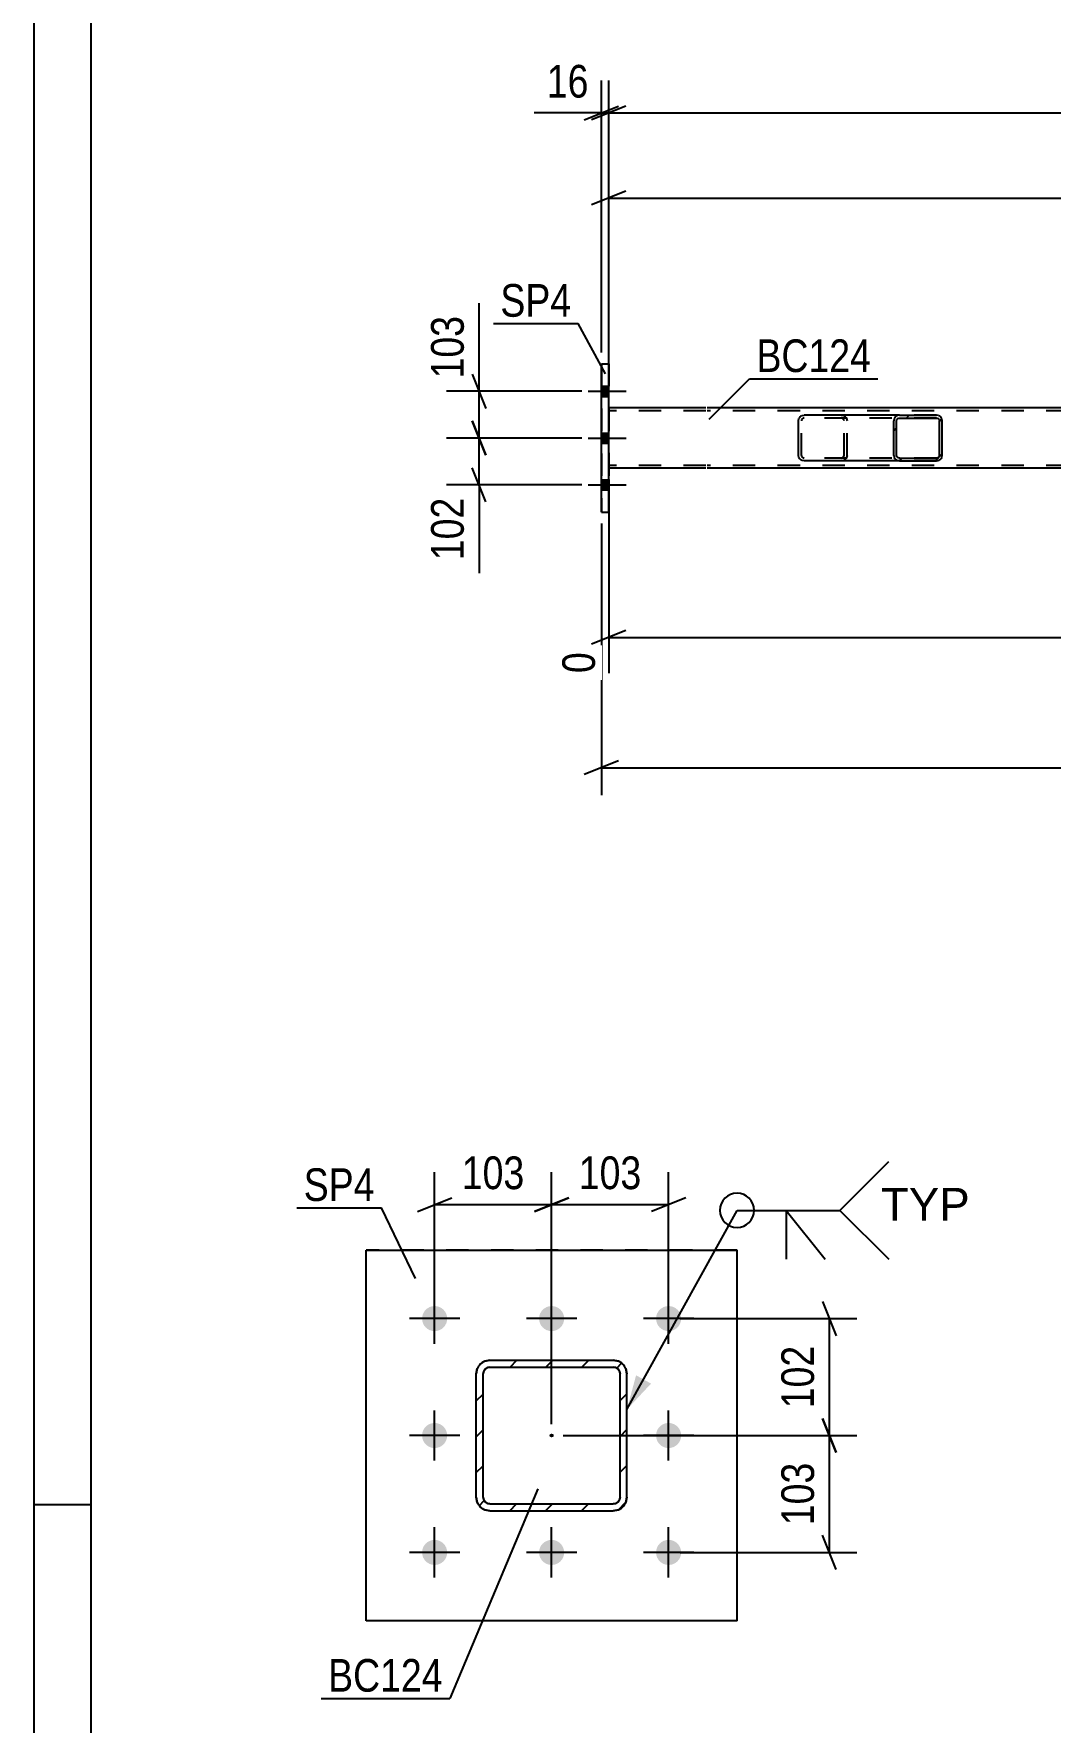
# Model space of a CAD drawing. Header units: millimetres. Extents: x 0 to 841, y 0 to 594.
# Drawn here: x 0 to 89.1, y 129.9 to 278 of the extents above; entities that cross this region are included whole.
import ezdxf

# ---------------------------------------------------------------- set-up
doc = ezdxf.new("R2010")
doc.units = ezdxf.units.MM
doc.linetypes.add('DXK_LINE_DOT2', pattern=[3.9198, 1.9599, -1.9599])
doc.linetypes.add('DXK_LINE_DOT3', pattern=[5.9187, 2.979, -0.9799, 0.9799, -0.9799])
doc.styles.add('Arial', font='ARIAL.TTF', dxfattribs={"height": 0.2})
doc.styles.add('Arial Narrow', font='ARIALN.TTF', dxfattribs={"height": 0.2})

# ---------------------------------------------------------------- blocks, each defined once
blk = doc.blocks.new('Unknown-247343265-1137')
at = {"color": 5, "linetype": 'Continuous'}
for p, q in [((0, 594), (0, 0)), ((5, 589), (5, 5)), ((5, 149), (0, 149))]:
    blk.add_line(p, q, dxfattribs=at)
blk = doc.blocks.new('Part-247343265-34530 - 4010')
at = {"linetype": 'Continuous'}
h = blk.add_hatch(dxfattribs=at)
h.set_pattern_fill('', scale=0.7, style=0, pattern_type=0)
h.set_pattern_definition([(45, (79.5592, 244.2285), (-1.57154, 1.57154), [])])
h.paths.add_polyline_path([(79.6, 244.04), (79.56, 244.23), (79.45, 244.38), (79.28, 244.49), (79.09, 244.52), (75.85, 244.52), (75.66, 244.49), (75.49, 244.38), (75.38, 244.23), (75.34, 244.04), (75.34, 241), (75.38, 240.82), (75.49, 240.67), (75.66, 240.56), (75.85, 240.52), (79.09, 240.52), (79.28, 240.56), (79.45, 240.67), (79.56, 240.82), (79.6, 241)])
h.paths.add_polyline_path([(79.32, 240.91), (79.27, 240.84), (79.19, 240.78), (79.09, 240.76), (75.85, 240.76), (75.75, 240.78), (75.67, 240.84), (75.62, 240.91), (75.6, 241), (75.6, 244.04), (75.62, 244.14), (75.67, 244.21), (75.75, 244.27), (75.85, 244.28), (79.09, 244.28), (79.19, 244.27), (79.27, 244.21), (79.32, 244.14), (79.34, 244.04), (79.34, 241)])
at = {"color": 2, "linetype": 'Continuous'}
for p, q in [((67.31, 244.49), (67.5, 244.52)), ((75.85, 244.52), (67.5, 244.52)), ((75.85, 244.52), (75.66, 244.49)), ((75.67, 244.21), (75.75, 244.27)), ((75.75, 244.27), (75.85, 244.28)), ((75.85, 244.52), (79.09, 244.52)), ((75.85, 244.28), (79.09, 244.28)), ((79.28, 244.49), (79.09, 244.52)), ((79.09, 244.28), (79.19, 244.27)), ((79.19, 244.27), (79.27, 244.21)), ((66.99, 244.04), (67.03, 244.23)), ((66.99, 241), (66.99, 244.04)), ((75.38, 244.23), (75.34, 244.04)), ((75.34, 241), (75.34, 244.04)), ((75.6, 244.04), (75.62, 244.14)), ((75.6, 241), (75.6, 244.04)), ((75.62, 244.14), (75.67, 244.21)), ((79.27, 244.21), (79.32, 244.14)), ((79.32, 244.14), (79.34, 244.04)), ((79.34, 241), (79.34, 244.04)), ((79.6, 244.04), (79.56, 244.23)), ((79.6, 241), (79.6, 244.04)), ((67.03, 240.82), (66.99, 241)), ((67.5, 240.52), (67.31, 240.56)), ((75.85, 240.52), (67.5, 240.52)), ((75.34, 241), (75.38, 240.82)), ((75.62, 240.91), (75.6, 241)), ((75.67, 240.84), (75.62, 240.91)), ((75.66, 240.56), (75.85, 240.52)), ((75.75, 240.78), (75.67, 240.84)), ((75.85, 240.76), (75.75, 240.78)), ((75.85, 240.76), (79.09, 240.76)), ((75.85, 240.52), (79.09, 240.52)), ((79.19, 240.78), (79.09, 240.76)), ((79.09, 240.52), (79.28, 240.56)), ((79.27, 240.84), (79.19, 240.78)), ((79.32, 240.91), (79.27, 240.84)), ((79.34, 241), (79.32, 240.91)), ((79.56, 240.82), (79.6, 241))]:
    blk.add_line(p, q, dxfattribs=at)
at = {"color": 7, "linetype": 'DXK_LINE_DOT2'}
for p, q in [((67.41, 244.27), (67.32, 244.21)), ((67.5, 244.28), (67.41, 244.27)), ((79.09, 244.28), (67.5, 244.28)), ((70.74, 244.52), (70.93, 244.49)), ((70.84, 244.27), (70.74, 244.28)), ((70.92, 244.21), (70.84, 244.27)), ((79.09, 244.52), (75.85, 244.52)), ((67.27, 244.14), (67.25, 244.04)), ((67.25, 241), (67.25, 244.04)), ((67.32, 244.21), (67.27, 244.14)), ((70.97, 244.14), (70.92, 244.21)), ((70.99, 244.04), (70.97, 244.14)), ((70.99, 241), (70.99, 244.04)), ((71.21, 244.23), (71.25, 244.04)), ((71.25, 241), (71.25, 244.04)), ((67.25, 241), (67.27, 240.91)), ((67.27, 240.91), (67.32, 240.84)), ((67.32, 240.84), (67.41, 240.78)), ((67.41, 240.78), (67.5, 240.76)), ((79.09, 240.76), (67.5, 240.76)), ((70.74, 240.76), (70.84, 240.78)), ((70.93, 240.56), (70.74, 240.52)), ((70.84, 240.78), (70.92, 240.84)), ((70.92, 240.84), (70.97, 240.91)), ((70.97, 240.91), (70.99, 241)), ((71.25, 241), (71.21, 240.82)), ((79.09, 240.52), (75.85, 240.52))]:
    blk.add_line(p, q, dxfattribs=at)
at = {"color": 2, "linetype": 'Continuous'}
for centre, start, end in [((67.48, 244.02), 110.7583, 155.6801), ((75.83, 244.02), 110.7583, 155.68), ((79.11, 244.02), 24.32, 69.2417), ((67.48, 241.03), 204.3199, 249.2417), ((75.83, 241.03), 204.32, 249.2417), ((79.11, 241.03), 290.7583, 335.68)]:
    blk.add_arc(centre, 0.496, start, end, dxfattribs=at)
at = {"color": 7, "linetype": 'DXK_LINE_DOT2'}
for centre, start, end in [((70.76, 244.02), 24.3199, 69.2417), ((70.76, 241.03), 290.7583, 335.6801)]:
    blk.add_arc(centre, 0.496, start, end, dxfattribs=at)
blk = doc.blocks.new('Part-247343265-34549 - 4010')
at = {"color": 2, "linetype": 'Continuous'}
for p, q in [((49.73, 249.02), (50.37, 249.02)), ((49.73, 236.02), (49.73, 249.02)), ((50.37, 236.02), (50.37, 249.02)), ((49.73, 236.02), (50.37, 236.02))]:
    blk.add_line(p, q, dxfattribs=at)
at = {"color": 7, "linetype": 'DXK_LINE_DOT2'}
for p, q in [((49.73, 249.02), (49.73, 249.02)), ((49.73, 249.02), (49.73, 236.02)), ((50.37, 249.02), (50.37, 236.02)), ((49.73, 236.02), (49.73, 236.02))]:
    blk.add_line(p, q, dxfattribs=at)
blk = doc.blocks.new('Part-247343265-34647 - 4010')
at = {"color": 2, "linetype": 'Continuous'}
for p, q in [((58.89, 245.16), (50.37, 245.16)), ((150.24, 245.16), (58.99, 245.16)), ((58.89, 239.88), (50.37, 239.88)), ((575.92, 239.88), (58.99, 239.88))]:
    blk.add_line(p, q, dxfattribs=at)
at = {"color": 7, "linetype": 'DXK_LINE_DOT2'}
for p, q in [((50.37, 245.16), (50.37, 245.16)), ((50.37, 245.16), (50.37, 239.88)), ((50.37, 239.88), (50.37, 245.16)), ((50.37, 245.16), (50.37, 245.16)), ((58.89, 244.92), (50.37, 244.92)), ((721.74, 244.92), (58.99, 244.92)), ((58.89, 240.12), (50.37, 240.12)), ((50.37, 239.88), (50.37, 239.88)), ((50.37, 239.88), (50.37, 239.88)), ((721.74, 240.12), (58.99, 240.12))]:
    blk.add_line(p, q, dxfattribs=at)
blk = doc.blocks.new('Bolt-247343265-34650 - 4010')
at = {"linetype": 'Continuous'}
for points in [[(50.37, 246.18), (50.37, 247.06), (49.73, 247.06), (49.73, 246.18)], [(50.37, 246.18), (50.37, 247.06), (49.73, 247.06), (49.73, 246.18)], [(50.37, 246.18), (50.37, 247.06), (49.73, 247.06), (49.73, 246.18)], [(50.37, 242.08), (50.37, 242.96), (49.73, 242.96), (49.73, 242.08)], [(50.37, 242.08), (50.37, 242.96), (49.73, 242.96), (49.73, 242.08)], [(50.37, 237.98), (50.37, 238.86), (49.73, 238.86), (49.73, 237.98)], [(50.37, 237.98), (50.37, 238.86), (49.73, 238.86), (49.73, 237.98)], [(50.37, 237.98), (50.37, 238.86), (49.73, 238.86), (49.73, 237.98)]]:
    blk.add_hatch(color=1, dxfattribs=at).paths.add_polyline_path(points)
at = {"color": 1, "linetype": 'Continuous'}
for p, q in [((48.57, 246.62), (51.89, 246.62)), ((48.57, 246.62), (51.89, 246.62)), ((48.57, 246.62), (51.89, 246.62)), ((49.73, 247.06), (50.37, 247.06)), ((49.73, 247.06), (50.37, 247.06)), ((49.73, 247.06), (50.37, 247.06)), ((49.73, 246.18), (50.37, 246.18)), ((49.73, 246.18), (50.37, 246.18)), ((49.73, 246.18), (50.37, 246.18)), ((49.73, 242.96), (50.37, 242.96)), ((49.73, 242.96), (50.37, 242.96)), ((48.57, 242.52), (51.89, 242.52)), ((48.57, 242.52), (51.89, 242.52)), ((49.73, 242.08), (50.37, 242.08)), ((49.73, 242.08), (50.37, 242.08)), ((48.57, 238.42), (51.89, 238.42)), ((48.57, 238.42), (51.89, 238.42)), ((48.57, 238.42), (51.89, 238.42)), ((49.73, 238.86), (50.37, 238.86)), ((49.73, 238.86), (50.37, 238.86)), ((49.73, 238.86), (50.37, 238.86)), ((49.73, 237.98), (50.37, 237.98)), ((49.73, 237.98), (50.37, 237.98)), ((49.73, 237.98), (50.37, 237.98))]:
    blk.add_line(p, q, dxfattribs=at)
blk = doc.blocks.new('Part-247343265-47956 - 47934')
at = {"color": 2, "linetype": 'Continuous'}
for p, q in [((29.12, 171.33), (61.62, 171.33)), ((29.12, 138.83), (29.12, 171.33)), ((61.62, 138.83), (61.62, 171.33)), ((61.62, 138.83), (29.12, 138.83))]:
    blk.add_line(p, q, dxfattribs=at)
at = {"color": 7, "linetype": 'DXK_LINE_DOT2'}
for p, q in [((61.62, 171.33), (29.12, 171.33)), ((61.62, 138.83), (29.12, 138.83))]:
    blk.add_line(p, q, dxfattribs=at)
blk = doc.blocks.new('Part-247343265-48054 - 47934')
at = {"linetype": 'Continuous'}
h = blk.add_hatch(dxfattribs=at)
h.set_pattern_fill('', scale=0.7, style=0, pattern_type=0)
h.set_pattern_definition([(45, (51.2287, 148.5748), (-1.57154, 1.57154), [])])
h.paths.add_polyline_path([(50.77, 148.48), (51.23, 148.57), (51.62, 148.83), (51.88, 149.22), (51.97, 149.68), (51.97, 160.48), (51.88, 160.94), (51.62, 161.33), (51.23, 161.59), (50.77, 161.68), (39.97, 161.68), (39.51, 161.59), (39.12, 161.33), (38.86, 160.94), (38.77, 160.48), (38.77, 149.68), (38.86, 149.22), (39.12, 148.83), (39.51, 148.57), (39.97, 148.48)])
h.paths.add_polyline_path([(39.97, 149.08), (39.74, 149.13), (39.55, 149.26), (39.42, 149.45), (39.37, 149.68), (39.37, 160.48), (39.42, 160.71), (39.55, 160.91), (39.74, 161.04), (39.97, 161.08), (50.77, 161.08), (51, 161.04), (51.19, 160.91), (51.32, 160.71), (51.37, 160.48), (51.37, 149.68), (51.32, 149.45), (51.19, 149.26), (51, 149.13), (50.77, 149.08)])
blk.add_hatch(color=30, dxfattribs=at).paths.add_polyline_path([(45.37, 154.98, -1), (45.37, 155.18, -1)])
at = {"color": 7, "linetype": 'DXK_LINE_DOT2'}
for p, q in [((39.51, 161.59), (39.97, 161.68)), ((39.97, 161.68), (50.77, 161.68)), ((50.77, 161.68), (51.23, 161.59)), ((38.77, 160.48), (38.86, 160.94)), ((38.77, 149.68), (38.77, 160.48)), ((39.42, 160.71), (39.37, 160.48)), ((39.37, 149.68), (39.37, 160.48)), ((39.55, 160.91), (39.42, 160.71)), ((39.74, 161.04), (39.55, 160.91)), ((39.97, 161.08), (39.74, 161.04)), ((39.97, 161.08), (50.77, 161.08)), ((51, 161.04), (50.77, 161.08)), ((51.19, 160.91), (51, 161.04)), ((51.32, 160.71), (51.19, 160.91)), ((51.37, 160.48), (51.32, 160.71)), ((51.37, 149.68), (51.37, 160.48)), ((51.88, 160.94), (51.97, 160.48)), ((51.97, 149.68), (51.97, 160.48)), ((38.86, 149.22), (38.77, 149.68)), ((39.37, 149.68), (39.42, 149.45)), ((51.32, 149.45), (51.37, 149.68)), ((51.97, 149.68), (51.88, 149.22)), ((39.42, 149.45), (39.55, 149.26)), ((39.97, 148.48), (39.51, 148.57)), ((39.55, 149.26), (39.74, 149.13)), ((39.74, 149.13), (39.97, 149.08)), ((39.97, 149.08), (50.77, 149.08)), ((39.97, 148.48), (50.77, 148.48)), ((50.77, 149.08), (51, 149.13)), ((51.23, 148.57), (50.77, 148.48)), ((51, 149.13), (51.19, 149.26)), ((51.19, 149.26), (51.32, 149.45))]:
    blk.add_line(p, q, dxfattribs=at)
at = {"color": 2, "linetype": 'Continuous'}
for p, q in [((39.97, 161.68), (39.51, 161.59)), ((39.97, 161.68), (50.77, 161.68)), ((51.23, 161.59), (50.77, 161.68)), ((38.86, 160.94), (38.77, 160.48)), ((38.77, 149.68), (38.77, 160.48)), ((39.37, 160.48), (39.42, 160.71)), ((39.37, 149.68), (39.37, 160.48)), ((39.42, 160.71), (39.55, 160.91)), ((39.55, 160.91), (39.74, 161.04)), ((39.74, 161.04), (39.97, 161.08)), ((39.97, 161.08), (50.77, 161.08)), ((50.77, 161.08), (51, 161.04)), ((51, 161.04), (51.19, 160.91)), ((51.19, 160.91), (51.32, 160.71)), ((51.32, 160.71), (51.37, 160.48)), ((51.37, 149.68), (51.37, 160.48)), ((51.97, 160.48), (51.88, 160.94)), ((51.97, 149.68), (51.97, 160.48)), ((38.77, 149.68), (38.86, 149.22)), ((39.42, 149.45), (39.37, 149.68)), ((51.37, 149.68), (51.32, 149.45)), ((51.88, 149.22), (51.97, 149.68)), ((39.55, 149.26), (39.42, 149.45)), ((39.51, 148.57), (39.97, 148.48)), ((39.74, 149.13), (39.55, 149.26)), ((39.97, 149.08), (39.74, 149.13)), ((39.97, 149.08), (50.77, 149.08)), ((39.97, 148.48), (50.77, 148.48)), ((51, 149.13), (50.77, 149.08)), ((50.77, 148.48), (51.23, 148.57)), ((51.19, 149.26), (51, 149.13)), ((51.32, 149.45), (51.19, 149.26))]:
    blk.add_line(p, q, dxfattribs=at)
at = {"color": 7, "linetype": 'DXK_LINE_DOT3'}
blk.add_line((45.37, 155.08), (45.37, 155.08), dxfattribs=at)
at = {"color": 30, "linetype": 'DXK_LINE_DOT3'}
blk.add_line((45.37, 155.08), (45.37, 155.08), dxfattribs=at)
at = {"color": 30, "linetype": 'Continuous'}
blk.add_circle((45.37, 155.08), 0.1, dxfattribs=at)
at = {"color": 7, "linetype": 'DXK_LINE_DOT2'}
for centre, start, end in [((39.97, 160.48), 112.5, 157.5), ((50.77, 160.48), 22.5, 67.5), ((39.97, 149.68), 202.5, 247.5), ((50.77, 149.68), 292.5, 337.5)]:
    blk.add_arc(centre, 1.2, start, end, dxfattribs=at)
at = {"color": 2, "linetype": 'Continuous'}
for centre, start, end in [((39.97, 160.48), 112.5, 157.5), ((50.77, 160.48), 22.5, 67.5), ((39.97, 149.68), 202.5, 247.5), ((50.77, 149.68), 292.5, 337.5)]:
    blk.add_arc(centre, 1.2, start, end, dxfattribs=at)
blk = doc.blocks.new('Bolt-247343265-48057 - 47934')
at = {"linetype": 'Continuous'}
for points in [[(35.12, 164.23, -1), (35.12, 166.43, -1)], [(45.37, 164.23, -1), (45.37, 166.43, -1)], [(55.62, 164.23, -1), (55.62, 166.43, -1)], [(35.12, 153.98, -1), (35.12, 156.18, -1)], [(55.62, 153.98, -1), (55.62, 156.18, -1)], [(35.12, 143.73, -1), (35.12, 145.93, -1)], [(45.37, 143.73, -1), (45.37, 145.93, -1)], [(55.62, 143.73, -1), (55.62, 145.93, -1)]]:
    blk.add_hatch(color=1, dxfattribs=at).paths.add_polyline_path(points)
at = {"color": 1, "linetype": 'Continuous'}
for p, q in [((35.12, 163.13), (35.12, 167.53)), ((45.37, 163.13), (45.37, 167.53)), ((55.62, 163.13), (55.62, 167.53)), ((37.32, 165.33), (32.92, 165.33)), ((47.57, 165.33), (43.17, 165.33)), ((57.82, 165.33), (53.42, 165.33)), ((35.12, 152.88), (35.12, 157.28)), ((55.62, 152.88), (55.62, 157.28)), ((37.32, 155.08), (32.92, 155.08)), ((57.82, 155.08), (53.42, 155.08)), ((35.12, 142.63), (35.12, 147.03)), ((45.37, 142.63), (45.37, 147.03)), ((55.62, 142.63), (55.62, 147.03)), ((37.32, 144.83), (32.92, 144.83)), ((47.57, 144.83), (43.17, 144.83)), ((57.82, 144.83), (53.42, 144.83))]:
    blk.add_line(p, q, dxfattribs=at)
blk = doc.blocks.new('StraightDimension-247343265-49367 - 4010')
at = {"color": 7, "linetype": 'Continuous'}
for p, q in [((39.02, 246.62), (39.02, 254.36)), ((39.02, 246.62), (39.02, 254.36)), ((38.42, 248.12), (39.62, 245.12)), ((48.02, 246.62), (36.17, 246.62)), ((39.02, 242.52), (39.02, 246.62)), ((39.62, 241.02), (38.42, 244.02)), ((48.02, 242.52), (36.17, 242.52))]:
    blk.add_line(p, q, dxfattribs=at)
at = {"color": 0}
blk.add_wipeout([(38.27, 253.83), (34.07, 253.83), (34.07, 247.15), (38.27, 247.15)], dxfattribs=at)
at = {"color": 3, "style": 'Arial Narrow'}
blk.add_text('103', height=2.863, rotation=90.0002, dxfattribs=at).set_placement((37.67, 247.75))
blk = doc.blocks.new('StraightDimension-247343265-47651 - 4010')
at = {"color": 7, "linetype": 'Continuous'}
for p, q in [((49.73, 235.02), (49.73, 211.22)), ((51.23, 214.22), (48.23, 213.02)), ((49.73, 213.62), (723.04, 213.62))]:
    blk.add_line(p, q, dxfattribs=at)
blk = doc.blocks.new('StraightDimension-247343265-47627 - 4010')
at = {"color": 7, "linetype": 'Continuous'}
for p, q in [((50.37, 250.02), (50.37, 273.87)), ((51.87, 271.62), (48.87, 270.42)), ((50.37, 271.02), (722.4, 271.02))]:
    blk.add_line(p, q, dxfattribs=at)
blk = doc.blocks.new('StraightDimension-247343265-47628 - 4010')
at = {"color": 7, "linetype": 'Continuous'}
for p, q in [((49.73, 250.02), (49.73, 273.87)), ((50.37, 250.02), (50.37, 273.87)), ((49.73, 271.02), (43.83, 271.02)), ((49.73, 271.02), (43.83, 271.02)), ((48.23, 270.42), (51.23, 271.62)), ((51.87, 271.62), (48.87, 270.42)), ((49.73, 271.02), (50.37, 271.02))]:
    blk.add_line(p, q, dxfattribs=at)
at = {"color": 0}
blk.add_wipeout([(49.21, 271.77), (49.21, 275.97), (44.35, 275.97), (44.35, 271.77)], dxfattribs=at)
at = {"color": 3, "style": 'Arial Narrow'}
blk.add_text('16', height=2.863, dxfattribs=at).set_placement((44.95, 272.37))
blk = doc.blocks.new('StraightDimension-247343265-47579 - 4010')
at = {"color": 7, "linetype": 'Continuous'}
for p, q in [((50.37, 246.16), (50.37, 266.41)), ((151.04, 254.56), (151.04, 266.41)), ((51.87, 264.16), (48.87, 262.96)), ((50.37, 263.56), (151.04, 263.56)), ((149.54, 262.96), (152.54, 264.16))]:
    blk.add_line(p, q, dxfattribs=at)
at = {"color": 0}
blk.add_wipeout([(104.96, 264.31), (104.96, 268.51), (96.45, 268.51), (96.45, 264.31)], dxfattribs=at)
at = {"color": 3, "style": 'Arial Narrow'}
blk.add_text('3786', height=2.863, dxfattribs=at).set_placement((97.05, 264.91))
blk = doc.blocks.new('StraightDimension-247343265-47604 - 4010')
at = {"color": 7, "linetype": 'Continuous'}
for p, q in [((50.37, 238.88), (50.37, 221.92)), ((151.04, 230.48), (151.04, 216.43)), ((51.87, 225.65), (48.87, 224.45)), ((50.37, 225.05), (151.04, 225.05)), ((149.54, 224.45), (152.54, 225.65))]:
    blk.add_line(p, q, dxfattribs=at)
at = {"color": 0}
blk.add_wipeout([(104.96, 225.8), (104.96, 230), (96.45, 230), (96.45, 225.8)], dxfattribs=at)
at = {"color": 3, "style": 'Arial Narrow'}
blk.add_text('3786', height=2.863, dxfattribs=at).set_placement((97.05, 226.4))
at = {"color": 0, "linetype": 'Continuous'}
for points in [[(49.77, 224.35), (45.57, 224.35), (45.57, 221.32), (49.77, 221.32)], [(150.44, 224.35), (146.24, 224.35), (146.24, 215.83), (150.44, 215.83)]]:
    blk.add_wipeout(points, dxfattribs=at)
at = {"color": 3, "linetype": 'Continuous', "style": 'Arial Narrow'}
for s, height, p in [('0', 2.86, (49.17, 221.92)), ('3786', 2.863, (149.84, 216.43))]:
    blk.add_text(s, height=height, rotation=90.0002, dxfattribs=at).set_placement(p)
blk = doc.blocks.new('StraightDimension-247343265-49368 - 4010')
at = {"color": 7, "linetype": 'Continuous'}
for p, q in [((38.42, 244.02), (39.62, 241.02)), ((48.02, 242.52), (36.17, 242.52)), ((39.02, 238.42), (39.02, 242.52)), ((39.62, 236.92), (38.42, 239.92)), ((48.02, 238.42), (36.17, 238.42)), ((39.02, 238.42), (39.02, 230.69)), ((39.02, 238.42), (39.02, 230.69))]:
    blk.add_line(p, q, dxfattribs=at)
at = {"color": 0}
blk.add_wipeout([(38.27, 237.9), (34.07, 237.9), (34.07, 231.22), (38.27, 231.22)], dxfattribs=at)
at = {"color": 3, "style": 'Arial Narrow'}
blk.add_text('102', height=2.863, rotation=90.0002, dxfattribs=at).set_placement((37.67, 231.82))
blk = doc.blocks.new('StraightDimension-247343265-49508 - 47934')
at = {"color": 7, "linetype": 'Continuous'}
for p, q in [((45.37, 156.08), (45.37, 178.18)), ((55.62, 166.33), (55.62, 178.18)), ((43.87, 174.73), (46.87, 175.93)), ((45.37, 175.33), (55.62, 175.33)), ((57.12, 175.93), (54.12, 174.73))]:
    blk.add_line(p, q, dxfattribs=at)
at = {"color": 0}
blk.add_wipeout([(53.84, 176.08), (53.84, 180.28), (47.15, 180.28), (47.15, 176.08)], dxfattribs=at)
at = {"color": 3, "style": 'Arial Narrow'}
blk.add_text('103', height=2.863, dxfattribs=at).set_placement((47.75, 176.68))
blk = doc.blocks.new('StraightDimension-247343265-49481 - 47934')
at = {"color": 7, "linetype": 'Continuous'}
for p, q in [((69.11, 166.83), (70.31, 163.83)), ((56.62, 165.33), (72.11, 165.33)), ((69.71, 155.08), (69.71, 165.33)), ((70.31, 153.58), (69.11, 156.58)), ((46.37, 155.08), (72.11, 155.08))]:
    blk.add_line(p, q, dxfattribs=at)
at = {"color": 0}
blk.add_wipeout([(68.96, 163.55), (64.76, 163.55), (64.76, 156.87), (68.96, 156.87)], dxfattribs=at)
at = {"color": 3, "style": 'Arial Narrow'}
blk.add_text('102', height=2.863, rotation=90.0002, dxfattribs=at).set_placement((68.36, 157.47))
blk = doc.blocks.new('StraightDimension-247343265-49482 - 47934')
at = {"color": 7, "linetype": 'Continuous'}
for p, q in [((69.11, 156.58), (70.31, 153.58)), ((46.37, 155.08), (72.11, 155.08)), ((69.71, 144.83), (69.71, 155.08)), ((70.31, 143.33), (69.11, 146.33)), ((56.62, 144.83), (72.11, 144.83))]:
    blk.add_line(p, q, dxfattribs=at)
at = {"color": 0}
blk.add_wipeout([(68.96, 153.3), (64.76, 153.3), (64.76, 146.62), (68.96, 146.62)], dxfattribs=at)
at = {"color": 3, "style": 'Arial Narrow'}
blk.add_text('103', height=2.863, rotation=90.0002, dxfattribs=at).set_placement((68.36, 147.22))
blk = doc.blocks.new('StraightDimension-247343265-49509 - 47934')
at = {"color": 7, "linetype": 'Continuous'}
for p, q in [((35.12, 166.33), (35.12, 178.18)), ((45.37, 156.08), (45.37, 178.18)), ((33.62, 174.73), (36.62, 175.93)), ((35.12, 175.33), (45.37, 175.33)), ((46.87, 175.93), (43.87, 174.73))]:
    blk.add_line(p, q, dxfattribs=at)
at = {"color": 0}
blk.add_wipeout([(43.59, 176.08), (43.59, 180.28), (36.9, 180.28), (36.9, 176.08)], dxfattribs=at)
at = {"color": 3, "style": 'Arial Narrow'}
blk.add_text('103', height=2.863, dxfattribs=at).set_placement((37.5, 176.68))
blk = doc.blocks.new('Mark-247343265-46067 - 4010')
at = {"color": 0}
blk.add_wipeout([(73.36, 248.31), (73.36, 251.31), (63.32, 251.31), (63.32, 248.31)], dxfattribs=at)
blk.add_wipeout([(73.36, 248.31), (73.36, 251.31), (63.32, 251.31), (63.32, 248.31)], dxfattribs=at)
at = {"color": 30, "linetype": 'Continuous'}
for p, q in [((59.18, 244.18), (62.72, 247.71)), ((62.72, 247.71), (73.96, 247.71))]:
    blk.add_line(p, q, dxfattribs=at)
at = {"color": 3, "style": 'Arial Narrow'}
blk.add_text('BC124', height=2.863, dxfattribs=at).set_placement((63.32, 248.31))
blk = doc.blocks.new('Mark-247343265-49455 - 4010')
at = {"color": 0}
blk.add_wipeout([(47.09, 253.16), (47.09, 256.16), (40.88, 256.16), (40.88, 253.16)], dxfattribs=at)
blk.add_wipeout([(47.09, 253.16), (47.09, 256.16), (40.88, 256.16), (40.88, 253.16)], dxfattribs=at)
at = {"color": 30, "linetype": 'Continuous'}
for p in [(40.28, 252.56), (50.1, 248.16)]:
    blk.add_line(p, (47.69, 252.56), dxfattribs=at)
at = {"color": 3, "style": 'Arial Narrow'}
blk.add_text('SP4', height=2.863, dxfattribs=at).set_placement((40.88, 253.16))
blk = doc.blocks.new('Mark-247343265-49524 - 47934')
at = {"color": 0}
blk.add_wipeout([(29.87, 175.64), (29.87, 178.64), (23.65, 178.64), (23.65, 175.64)], dxfattribs=at)
blk.add_wipeout([(29.87, 175.64), (29.87, 178.64), (23.65, 178.64), (23.65, 175.64)], dxfattribs=at)
at = {"color": 30, "linetype": 'Continuous'}
for p in [(23.05, 175.04), (33.44, 168.85)]:
    blk.add_line(p, (30.47, 175.04), dxfattribs=at)
at = {"color": 3, "style": 'Arial Narrow'}
blk.add_text('SP4', height=2.863, dxfattribs=at).set_placement((23.65, 175.64))
blk = doc.blocks.new('Mark-247343265-49527 - 47934')
at = {"color": 0}
blk.add_wipeout([(35.84, 132.62), (35.84, 135.62), (25.79, 135.62), (25.79, 132.62)], dxfattribs=at)
blk.add_wipeout([(35.84, 132.62), (35.84, 135.62), (25.79, 135.62), (25.79, 132.62)], dxfattribs=at)
at = {"color": 30, "linetype": 'Continuous'}
for p in [(44.15, 150.4), (25.19, 132.02)]:
    blk.add_line(p, (36.44, 132.02), dxfattribs=at)
at = {"color": 3, "style": 'Arial Narrow'}
blk.add_text('BC124', height=2.863, dxfattribs=at).set_placement((25.79, 132.62))
blk = doc.blocks.new('WeldMark-247343265-49537 - 47934')
at = {"linetype": 'Continuous'}
blk.add_hatch(color=30, dxfattribs=at).paths.add_polyline_path([(54.08, 159.63), (51.97, 157.37), (52.77, 160.36)])
at = {"color": 30, "linetype": 'Continuous'}
for p, q in [((51.97, 157.37), (61.62, 174.82)), ((61.62, 174.82), (70.62, 174.82))]:
    blk.add_line(p, q, dxfattribs=at)
at = {"color": 3, "linetype": 'Continuous'}
for q in [(69.33, 170.53), (65.91, 170.53)]:
    blk.add_line((65.91, 174.82), q, dxfattribs=at)
for start, end in [(90, 270), (270, 90)]:
    blk.add_arc((61.62, 174.82), 1.5, start, end, dxfattribs=at)
at = {"color": 0, "linetype": 'Continuous'}
blk.add_wipeout([(81.99, 173.92), (81.99, 176.92), (74.22, 176.92), (74.22, 173.92)], dxfattribs=at)
blk.add_wipeout([(81.99, 173.92), (81.99, 176.92), (74.22, 176.92), (74.22, 173.92)], dxfattribs=at)
at = {"color": 3, "linetype": 'Continuous'}
for q in [(74.91, 179.1), (74.91, 170.53)]:
    blk.add_line((70.62, 174.82), q, dxfattribs=at)
at = {"color": 3, "linetype": 'Continuous', "style": 'Arial'}
blk.add_text('TYP', height=2.865, dxfattribs=at).set_placement((74.22, 173.92))

msp = doc.modelspace()

# ---------------------------------------------------------------- block references
for name in ['Unknown-247343265-1137', 'Part-247343265-34549 - 4010', 'Bolt-247343265-34650 - 4010', 'Part-247343265-34647 - 4010', 'Part-247343265-34530 - 4010', 'Part-247343265-47956 - 47934', 'Bolt-247343265-48057 - 47934', 'Part-247343265-48054 - 47934']:
    msp.add_blockref(name, (0, 0))

# ---------------------------------------------------------------- next in the draw order: block references
for name in ['StraightDimension-247343265-47627 - 4010', 'StraightDimension-247343265-49367 - 4010', 'StraightDimension-247343265-47651 - 4010', 'StraightDimension-247343265-49508 - 47934', 'Mark-247343265-49527 - 47934']:
    msp.add_blockref(name, (0, 0))

# ---------------------------------------------------------------- next in the draw order: block references
for name in ['StraightDimension-247343265-47628 - 4010', 'StraightDimension-247343265-47604 - 4010', 'StraightDimension-247343265-49481 - 47934']:
    msp.add_blockref(name, (0, 0))

# ---------------------------------------------------------------- next in the draw order: block references
for name in ['StraightDimension-247343265-47579 - 4010', 'StraightDimension-247343265-49368 - 4010', 'WeldMark-247343265-49537 - 47934', 'StraightDimension-247343265-49482 - 47934']:
    msp.add_blockref(name, (0, 0))

# ---------------------------------------------------------------- next in the draw order: block references
for name in ['Mark-247343265-49455 - 4010', 'Mark-247343265-46067 - 4010', 'StraightDimension-247343265-49509 - 47934']:
    msp.add_blockref(name, (0, 0))

# ---------------------------------------------------------------- next in the draw order: block references
msp.add_blockref('Mark-247343265-49524 - 47934', (0, 0))

doc.saveas('drawing.dxf')
